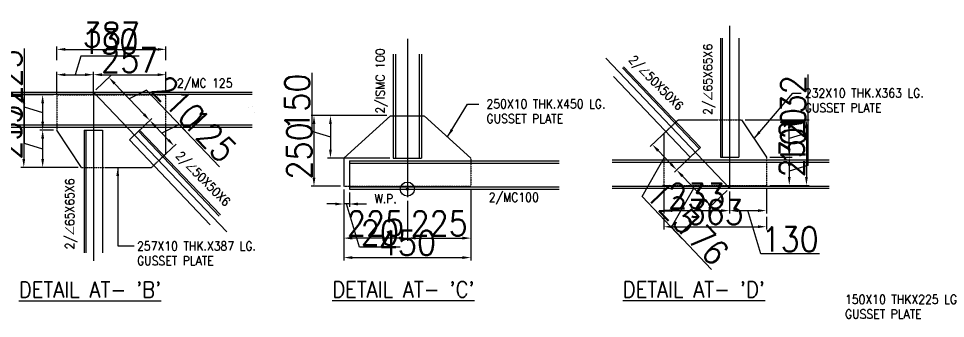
# Model space of a CAD drawing. Header units: millimetres. Extents: x 0 to 1124626, y -157535 to 82123.
# Drawn here: x 368640 to 381755, y 46010 to 50258 of the extents above; entities that cross this region are included whole.
import ezdxf

# ---------------------------------------------------------------- set-up
doc = ezdxf.new("R2010")
doc.units = ezdxf.units.MM
doc.header["$MEASUREMENT"] = 0
doc.linetypes.add('DASHED', pattern=[0.75, 0.5, -0.25])
for name, color, linetype, lineweight in [('CN', 253, 'Continuous', 15), ('Dim', 6, 'Continuous', 13), ('PLATE', 190, 'Continuous', 20), ('structure', 183, 'Continuous', 15), ('Text', 7, 'Continuous', 15), ('TEXT-4', 2, 'Continuous', 25), ('TITLE TEXT', 50, 'Continuous', 18)]:
    doc.layers.add(name, color=color, linetype=linetype, lineweight=lineweight)
doc.styles.add('style1', font='romans.shx', dxfattribs={"width": 0.9, "height": 300})
doc.dimstyles.new('Copy of DIM-1', dxfattribs={"dimscale": 40, "dimtxt": 125, "dimasz": 3, "dimexe": 1, "dimexo": 1.2, "dimgap": 0.8, "dimtad": 1, "dimdec": 0, "dimzin": 1, "dimdsep": 46, "dimtxsty": 'style1', "dimcen": 2, "dimclrd": 8, "dimclre": 8, "dimclrt": 7, "dimadec": 0, "dimazin": 0, "dimtfac": 1, "dimtdec": 0, "dimtofl": 0, "dimtmove": 1, "dimatfit": 3, "dimfxl": 1, "dimtolj": 1, "dimtzin": 0, "dimlwd": 9, "dimlwe": 9, "dimarcsym": 1})

# ---------------------------------------------------------------- blocks, each defined once
blk = doc.blocks.new('*D410')
at = {"layer": 'DEFPOINTS', "color": 0, "ltscale": 20, "transparency": 16777216}
for p in [(373241, 47882), (375041, 47882), (375041, 46872)]:
    blk.add_point(p, dxfattribs=at)
at = {"layer": 'Dim', "color": 8, "lineweight": 9, "ltscale": 20, "transparency": 16777216}
for p, q in [((373241, 47834), (373241, 46832)), ((375041, 47834), (375041, 46832)), ((373361, 46872), (374921, 46872))]:
    blk.add_line(p, q, dxfattribs=at)
at = {"layer": 'Dim', "color": 8, "ltscale": 20, "transparency": 16777216}
for points in [[(373361, 46892), (373361, 46852), (373241, 46872)], [(374921, 46852), (374921, 46892), (375041, 46872)]]:
    blk.add_solid(points, dxfattribs=at)
at = {"layer": 'Dim', "color": 7, "ltscale": 20, "transparency": 16777216, "insert": (374141, 47079), "char_height": 350, "attachment_point": 5, "style": 'style1'}
blk.add_mtext('\\A1;450', dxfattribs=at)
blk = doc.blocks.new('*D411')
at = {"layer": 'DEFPOINTS', "color": 0, "ltscale": 20, "transparency": 16777216}
for p in [(373241, 47726), (374141, 47726), (373241, 47148)]:
    blk.add_point(p, dxfattribs=at)
at = {"layer": 'Dim', "color": 8, "lineweight": 9, "ltscale": 20, "transparency": 16777216}
for p, q in [((373241, 47678), (373241, 47108)), ((374141, 47678), (374141, 47108)), ((374021, 47148), (373361, 47148))]:
    blk.add_line(p, q, dxfattribs=at)
at = {"layer": 'Dim', "color": 8, "ltscale": 20, "transparency": 16777216}
for points in [[(373361, 47168), (373361, 47128), (373241, 47148)], [(374021, 47128), (374021, 47168), (374141, 47148)]]:
    blk.add_solid(points, dxfattribs=at)
at = {"layer": 'Dim', "color": 7, "ltscale": 20, "transparency": 16777216, "insert": (373691, 47355), "char_height": 350, "attachment_point": 5, "style": 'style1'}
blk.add_mtext('\\A1;225', dxfattribs=at)
blk = doc.blocks.new('*D412')
at = {"layer": 'DEFPOINTS', "color": 0, "ltscale": 20, "transparency": 16777216}
for p in [(374141, 47726), (375041, 47726), (375041, 47148)]:
    blk.add_point(p, dxfattribs=at)
at = {"layer": 'Dim', "color": 8, "lineweight": 9, "ltscale": 20, "transparency": 16777216}
for p, q in [((374141, 47678), (374141, 47108)), ((375041, 47678), (375041, 47108)), ((374261, 47148), (374921, 47148))]:
    blk.add_line(p, q, dxfattribs=at)
at = {"layer": 'Dim', "color": 8, "ltscale": 20, "transparency": 16777216}
for points in [[(374261, 47168), (374261, 47128), (374141, 47148)], [(374921, 47128), (374921, 47168), (375041, 47148)]]:
    blk.add_solid(points, dxfattribs=at)
at = {"layer": 'Dim', "color": 7, "ltscale": 20, "transparency": 16777216, "insert": (374591, 47355), "char_height": 350, "attachment_point": 5, "style": 'style1'}
blk.add_mtext('\\A1;225', dxfattribs=at)
blk = doc.blocks.new('*D413')
at = {"layer": 'DEFPOINTS', "color": 0, "ltscale": 20, "transparency": 16777216}
for p in [(373901, 48882), (373053, 48282), (373941, 48282)]:
    blk.add_point(p, dxfattribs=at)
at = {"layer": 'Dim', "color": 8, "lineweight": 9, "ltscale": 20, "transparency": 16777216}
for p, q in [((372790, 49487), (372790, 48661)), ((373853, 48882), (373013, 48882)), ((372790, 48661), (373053, 48582)), ((373053, 48762), (373053, 48402)), ((373893, 48282), (373013, 48282))]:
    blk.add_line(p, q, dxfattribs=at)
at = {"layer": 'Dim', "color": 8, "ltscale": 20, "transparency": 16777216}
for points in [[(373073, 48762), (373033, 48762), (373053, 48882)], [(373033, 48402), (373073, 48402), (373053, 48282)]]:
    blk.add_solid(points, dxfattribs=at)
at = {"layer": 'Dim', "color": 7, "ltscale": 20, "transparency": 16777216, "insert": (372583, 49074), "char_height": 350, "attachment_point": 5, "rotation": 90, "style": 'style1'}
blk.add_mtext('\\A1;150', dxfattribs=at)
blk = doc.blocks.new('*D414')
at = {"layer": 'DEFPOINTS', "color": 0, "ltscale": 20, "transparency": 16777216}
for p in [(373901, 48882), (372820, 47882), (373241, 47882)]:
    blk.add_point(p, dxfattribs=at)
at = {"layer": 'Dim', "color": 8, "lineweight": 9, "ltscale": 20, "transparency": 16777216}
for p, q in [((373853, 48882), (372780, 48882)), ((372820, 48762), (372820, 48002)), ((373193, 47882), (372780, 47882))]:
    blk.add_line(p, q, dxfattribs=at)
at = {"layer": 'Dim', "color": 8, "ltscale": 20, "transparency": 16777216}
for points in [[(372840, 48762), (372800, 48762), (372820, 48882)], [(372800, 48002), (372840, 48002), (372820, 47882)]]:
    blk.add_solid(points, dxfattribs=at)
at = {"layer": 'Dim', "color": 7, "ltscale": 20, "transparency": 16777216, "insert": (372613, 48382), "char_height": 350, "attachment_point": 5, "rotation": 90, "style": 'style1'}
blk.add_mtext('\\A1;250', dxfattribs=at)
blk = doc.blocks.new('*D422')
at = {"layer": 'DEFPOINTS', "color": 0, "ltscale": 20, "transparency": 16777216}
for p in [(369700, 49462), (369180, 49131), (369700, 49131)]:
    blk.add_point(p, dxfattribs=at)
at = {"layer": 'Dim', "color": 8, "lineweight": 9, "ltscale": 20, "transparency": 16777216}
for p, q in [((369519, 49725), (369440, 49462)), ((370345, 49725), (369519, 49725)), ((369180, 49179), (369180, 49502)), ((369300, 49462), (369580, 49462)), ((369700, 49179), (369700, 49502))]:
    blk.add_line(p, q, dxfattribs=at)
at = {"layer": 'Dim', "color": 8, "ltscale": 20, "transparency": 16777216}
for points in [[(369300, 49482), (369300, 49442), (369180, 49462)], [(369580, 49442), (369580, 49482), (369700, 49462)]]:
    blk.add_solid(points, dxfattribs=at)
at = {"layer": 'Dim', "color": 7, "ltscale": 20, "transparency": 16777216, "insert": (369932, 49932), "char_height": 350, "attachment_point": 5, "style": 'style1'}
blk.add_mtext('\\A1;130', dxfattribs=at)
blk = doc.blocks.new('*D423')
at = {"layer": 'DEFPOINTS', "color": 0, "ltscale": 20, "transparency": 16777216}
for p in [(370726, 49462), (369700, 49217), (370726, 49177)]:
    blk.add_point(p, dxfattribs=at)
at = {"layer": 'Dim', "color": 8, "lineweight": 9, "ltscale": 20, "transparency": 16777216}
for p, q in [((369700, 49265), (369700, 49502)), ((369820, 49462), (370606, 49462)), ((370726, 49225), (370726, 49502))]:
    blk.add_line(p, q, dxfattribs=at)
at = {"layer": 'Dim', "color": 8, "ltscale": 20, "transparency": 16777216}
for points in [[(369820, 49482), (369820, 49442), (369700, 49462)], [(370606, 49442), (370606, 49482), (370726, 49462)]]:
    blk.add_solid(points, dxfattribs=at)
at = {"layer": 'Dim', "color": 7, "ltscale": 20, "transparency": 16777216, "insert": (370213, 49669), "char_height": 350, "attachment_point": 5, "style": 'style1'}
blk.add_mtext('\\A1;257', dxfattribs=at)
blk = doc.blocks.new('*D424')
at = {"layer": 'DEFPOINTS', "color": 0, "ltscale": 20, "transparency": 16777216}
for p in [(370726, 49821), (369180, 49622), (370726, 49622)]:
    blk.add_point(p, dxfattribs=at)
at = {"layer": 'Dim', "color": 8, "lineweight": 9, "ltscale": 20, "transparency": 16777216}
for p, q in [((369180, 49670), (369180, 49861)), ((370726, 49670), (370726, 49861)), ((369300, 49821), (370606, 49821))]:
    blk.add_line(p, q, dxfattribs=at)
at = {"layer": 'Dim', "color": 8, "ltscale": 20, "transparency": 16777216}
for points in [[(369300, 49841), (369300, 49801), (369180, 49821)], [(370606, 49801), (370606, 49841), (370726, 49821)]]:
    blk.add_solid(points, dxfattribs=at)
at = {"layer": 'Dim', "color": 7, "ltscale": 20, "transparency": 16777216, "insert": (369953, 50028), "char_height": 350, "attachment_point": 5, "style": 'style1'}
blk.add_mtext('\\A1;387', dxfattribs=at)
blk = doc.blocks.new('*D425')
at = {"layer": 'DEFPOINTS', "color": 0, "ltscale": 20, "transparency": 16777216}
for p in [(369180, 49177), (368714, 48150), (369530, 48150)]:
    blk.add_point(p, dxfattribs=at)
at = {"layer": 'Dim', "color": 8, "lineweight": 9, "ltscale": 20, "transparency": 16777216}
for p, q in [((369132, 49177), (368674, 49177)), ((368714, 49057), (368714, 48270)), ((369482, 48150), (368674, 48150))]:
    blk.add_line(p, q, dxfattribs=at)
at = {"layer": 'Dim', "color": 8, "ltscale": 20, "transparency": 16777216}
for points in [[(368734, 49057), (368694, 49057), (368714, 49177)], [(368694, 48270), (368734, 48270), (368714, 48150)]]:
    blk.add_solid(points, dxfattribs=at)
at = {"layer": 'Dim', "color": 7, "ltscale": 20, "transparency": 16777216, "insert": (368507, 48663), "char_height": 350, "attachment_point": 5, "rotation": 90, "style": 'style1'}
blk.add_mtext('\\A1;257', dxfattribs=at)
blk = doc.blocks.new('*D426')
at = {"layer": 'DEFPOINTS', "color": 0, "ltscale": 20, "transparency": 16777216}
for p in [(369700, 49217), (370497, 48815), (370280, 48608)]:
    blk.add_point(p, dxfattribs=at)
at = {"layer": 'Dim', "color": 8, "lineweight": 9, "ltscale": 20, "transparency": 16777216}
for p, q in [((369735, 49250), (369946, 49451)), ((369999, 49337), (370414, 48902)), ((370451, 49243), (370207, 49119)), ((371054, 48611), (370451, 49243)), ((370315, 48641), (370526, 48842))]:
    blk.add_line(p, q, dxfattribs=at)
at = {"layer": 'Dim', "color": 8, "ltscale": 20, "transparency": 16777216}
for points in [[(370014, 49350), (369985, 49323), (369917, 49424)], [(370399, 48888), (370428, 48915), (370497, 48815)]]:
    blk.add_solid(points, dxfattribs=at)
at = {"layer": 'Dim', "color": 7, "ltscale": 20, "transparency": 16777216, "insert": (370903, 49070), "char_height": 350, "attachment_point": 5, "rotation": 313.6028, "style": 'style1'}
blk.add_mtext('\\A1;210', dxfattribs=at)
blk = doc.blocks.new('*D427')
at = {"layer": 'DEFPOINTS', "color": 0, "ltscale": 20, "transparency": 16777216}
for p in [(370280, 48608), (370841, 48453), (370625, 48246)]:
    blk.add_point(p, dxfattribs=at)
at = {"layer": 'Dim', "color": 8, "lineweight": 9, "ltscale": 20, "transparency": 16777216}
for p, q in [((370315, 48641), (370526, 48842)), ((370579, 48728), (370759, 48539)), ((370914, 48758), (370669, 48634)), ((371484, 48159), (370914, 48758)), ((370659, 48279), (370870, 48480))]:
    blk.add_line(p, q, dxfattribs=at)
at = {"layer": 'Dim', "color": 8, "ltscale": 20, "transparency": 16777216}
for points in [[(370594, 48742), (370565, 48714), (370497, 48815)], [(370744, 48526), (370773, 48553), (370841, 48453)]]:
    blk.add_solid(points, dxfattribs=at)
at = {"layer": 'Dim', "color": 7, "ltscale": 20, "transparency": 16777216, "insert": (371349, 48601), "char_height": 350, "attachment_point": 5, "rotation": 313.6028, "style": 'style1'}
blk.add_mtext('\\A1;125', dxfattribs=at)
blk = doc.blocks.new('*D428')
at = {"layer": 'DEFPOINTS', "color": 0, "ltscale": 20, "transparency": 16777216}
for p in [(369180, 49177), (368981, 48677), (369180, 48677)]:
    blk.add_point(p, dxfattribs=at)
at = {"layer": 'Dim', "color": 8, "lineweight": 9, "ltscale": 20, "transparency": 16777216}
for p, q in [((368718, 49832), (368718, 49006)), ((369132, 49177), (368941, 49177)), ((368981, 49057), (368981, 48797)), ((368718, 49006), (368981, 48927)), ((369132, 48677), (368941, 48677))]:
    blk.add_line(p, q, dxfattribs=at)
at = {"layer": 'Dim', "color": 8, "ltscale": 20, "transparency": 16777216}
for points in [[(369001, 49057), (368961, 49057), (368981, 49177)], [(368961, 48797), (369001, 48797), (368981, 48677)]]:
    blk.add_solid(points, dxfattribs=at)
at = {"layer": 'Dim', "color": 7, "ltscale": 20, "transparency": 16777216, "insert": (368511, 49419), "char_height": 350, "attachment_point": 5, "rotation": 90, "style": 'style1'}
blk.add_mtext('\\A1;125', dxfattribs=at)
blk = doc.blocks.new('*D429')
at = {"layer": 'DEFPOINTS', "color": 0, "ltscale": 20, "transparency": 16777216}
for p in [(369180, 48677), (368981, 48150), (369180, 48150)]:
    blk.add_point(p, dxfattribs=at)
at = {"layer": 'Dim', "color": 8, "lineweight": 9, "ltscale": 20, "transparency": 16777216}
for p, q in [((368718, 49319), (368718, 48492)), ((369132, 48677), (368941, 48677)), ((368981, 48557), (368981, 48270)), ((368718, 48492), (368981, 48413)), ((369132, 48150), (368941, 48150))]:
    blk.add_line(p, q, dxfattribs=at)
at = {"layer": 'Dim', "color": 8, "ltscale": 20, "transparency": 16777216}
for points in [[(369001, 48557), (368961, 48557), (368981, 48677)], [(368961, 48270), (369001, 48270), (368981, 48150)]]:
    blk.add_solid(points, dxfattribs=at)
at = {"layer": 'Dim', "color": 7, "ltscale": 20, "transparency": 16777216, "insert": (368511, 48905), "char_height": 350, "attachment_point": 5, "rotation": 90, "style": 'style1'}
blk.add_mtext('\\A1;132', dxfattribs=at)
blk = doc.blocks.new('*D430')
at = {"layer": 'DEFPOINTS', "color": 0, "ltscale": 20, "transparency": 16777216}
for p in [(377770, 47895), (378701, 47855), (378701, 47537)]:
    blk.add_point(p, dxfattribs=at)
at = {"layer": 'Dim', "color": 8, "lineweight": 9, "ltscale": 20, "transparency": 16777216}
for p, q in [((377770, 47847), (377770, 47497)), ((378701, 47807), (378701, 47497)), ((377890, 47537), (378581, 47537))]:
    blk.add_line(p, q, dxfattribs=at)
at = {"layer": 'Dim', "color": 8, "ltscale": 20, "transparency": 16777216}
for points in [[(377890, 47557), (377890, 47517), (377770, 47537)], [(378581, 47517), (378581, 47557), (378701, 47537)]]:
    blk.add_solid(points, dxfattribs=at)
at = {"layer": 'Dim', "color": 7, "ltscale": 20, "transparency": 16777216, "insert": (378236, 47744), "char_height": 350, "attachment_point": 5, "style": 'style1'}
blk.add_mtext('\\A1;233', dxfattribs=at)
blk = doc.blocks.new('*D431')
at = {"layer": 'DEFPOINTS', "color": 0, "ltscale": 20, "transparency": 16777216}
for p in [(379221, 47895), (378701, 47855), (379221, 47537)]:
    blk.add_point(p, dxfattribs=at)
at = {"layer": 'Dim', "color": 8, "lineweight": 9, "ltscale": 20, "transparency": 16777216}
for p, q in [((378701, 47807), (378701, 47497)), ((379221, 47847), (379221, 47497)), ((378821, 47537), (379101, 47537)), ((379145, 46924), (378961, 47537)), ((379972, 46924), (379145, 46924))]:
    blk.add_line(p, q, dxfattribs=at)
at = {"layer": 'Dim', "color": 8, "ltscale": 20, "transparency": 16777216}
for points in [[(378821, 47557), (378821, 47517), (378701, 47537)], [(379101, 47517), (379101, 47557), (379221, 47537)]]:
    blk.add_solid(points, dxfattribs=at)
at = {"layer": 'Dim', "color": 7, "ltscale": 20, "transparency": 16777216, "insert": (379558, 47131), "char_height": 350, "attachment_point": 5, "style": 'style1'}
blk.add_mtext('\\A1;130', dxfattribs=at)
blk = doc.blocks.new('*D432')
at = {"layer": 'DEFPOINTS', "color": 0, "ltscale": 20, "transparency": 16777216}
for p in [(379221, 48295), (379221, 47895), (379545, 47895)]:
    blk.add_point(p, dxfattribs=at)
at = {"layer": 'Dim', "color": 8, "lineweight": 9, "ltscale": 20, "transparency": 16777216}
for p, q in [((379808, 49000), (379808, 48174)), ((379269, 48295), (379585, 48295)), ((379545, 48175), (379545, 48015)), ((379808, 48174), (379545, 48095)), ((379269, 47895), (379585, 47895))]:
    blk.add_line(p, q, dxfattribs=at)
at = {"layer": 'Dim', "color": 8, "ltscale": 20, "transparency": 16777216}
for points in [[(379565, 48175), (379525, 48175), (379545, 48295)], [(379525, 48015), (379565, 48015), (379545, 47895)]]:
    blk.add_solid(points, dxfattribs=at)
at = {"layer": 'Dim', "color": 7, "ltscale": 20, "transparency": 16777216, "insert": (379601, 48587), "char_height": 350, "attachment_point": 5, "rotation": 90, "style": 'style1'}
blk.add_mtext('\\A1;100', dxfattribs=at)
blk = doc.blocks.new('*D433')
at = {"layer": 'DEFPOINTS', "color": 0, "ltscale": 20, "transparency": 16777216}
for p in [(378871, 48823), (379545, 48823), (379221, 48295)]:
    blk.add_point(p, dxfattribs=at)
at = {"layer": 'Dim', "color": 8, "lineweight": 9, "ltscale": 20, "transparency": 16777216}
for p, q in [((379808, 49464), (379808, 48638)), ((378919, 48823), (379585, 48823)), ((379545, 48415), (379545, 48703)), ((379808, 48638), (379545, 48559)), ((379269, 48295), (379585, 48295))]:
    blk.add_line(p, q, dxfattribs=at)
at = {"layer": 'Dim', "color": 8, "ltscale": 20, "transparency": 16777216}
for points in [[(379565, 48703), (379525, 48703), (379545, 48823)], [(379525, 48415), (379565, 48415), (379545, 48295)]]:
    blk.add_solid(points, dxfattribs=at)
at = {"layer": 'Dim', "color": 7, "ltscale": 20, "transparency": 16777216, "insert": (379601, 49051), "char_height": 350, "attachment_point": 5, "rotation": 90, "style": 'style1'}
blk.add_mtext('\\A1;132', dxfattribs=at)
blk = doc.blocks.new('*D434')
at = {"layer": 'DEFPOINTS', "color": 0, "ltscale": 20, "transparency": 16777216}
for p in [(378871, 48823), (379221, 47895), (379788, 47895)]:
    blk.add_point(p, dxfattribs=at)
at = {"layer": 'Dim', "color": 8, "lineweight": 9, "ltscale": 20, "transparency": 16777216}
for p, q in [((378919, 48823), (379828, 48823)), ((379788, 48703), (379788, 48015)), ((379269, 47895), (379828, 47895))]:
    blk.add_line(p, q, dxfattribs=at)
at = {"layer": 'Dim', "color": 8, "ltscale": 20, "transparency": 16777216}
for points in [[(379808, 48703), (379768, 48703), (379788, 48823)], [(379768, 48015), (379808, 48015), (379788, 47895)]]:
    blk.add_solid(points, dxfattribs=at)
at = {"layer": 'Dim', "color": 7, "ltscale": 20, "transparency": 16777216, "insert": (379581, 48413), "char_height": 350, "attachment_point": 5, "rotation": 90, "style": 'style1'}
blk.add_mtext('\\A1;232', dxfattribs=at)
blk = doc.blocks.new('*D435')
at = {"layer": 'DEFPOINTS', "color": 0, "ltscale": 20, "transparency": 16777216}
for p in [(377872, 48726), (378217, 48364), (377952, 48112)]:
    blk.add_point(p, dxfattribs=at)
at = {"layer": 'Dim', "color": 8, "lineweight": 9, "ltscale": 20, "transparency": 16777216}
for p, q in [((377837, 48693), (377578, 48446)), ((377462, 47737), (377779, 48293)), ((377690, 48387), (377869, 48199)), ((378182, 48331), (377923, 48084)), ((378032, 47138), (377462, 47737))]:
    blk.add_line(p, q, dxfattribs=at)
at = {"layer": 'Dim', "color": 8, "ltscale": 20, "transparency": 16777216}
for points in [[(377704, 48401), (377675, 48373), (377607, 48474)], [(377855, 48185), (377884, 48212), (377952, 48112)]]:
    blk.add_solid(points, dxfattribs=at)
at = {"layer": 'Dim', "color": 7, "ltscale": 20, "transparency": 16777216, "insert": (377897, 47580), "char_height": 350, "attachment_point": 5, "rotation": 313.6028, "style": 'style1'}
blk.add_mtext('\\A1;125', dxfattribs=at)
blk = doc.blocks.new('*D436')
at = {"layer": 'DEFPOINTS', "color": 0, "ltscale": 20, "transparency": 16777216}
for p in [(378217, 48364), (378701, 47855), (378437, 47603)]:
    blk.add_point(p, dxfattribs=at)
at = {"layer": 'Dim', "color": 8, "lineweight": 9, "ltscale": 20, "transparency": 16777216}
for p, q in [((378182, 48331), (377923, 48084)), ((378035, 48025), (378354, 47690)), ((377877, 47301), (378194, 47857)), ((378667, 47822), (378408, 47575)), ((378447, 46703), (377877, 47301))]:
    blk.add_line(p, q, dxfattribs=at)
at = {"layer": 'Dim', "color": 8, "ltscale": 20, "transparency": 16777216}
for points in [[(378049, 48039), (378020, 48011), (377952, 48112)], [(378339, 47676), (378368, 47703), (378437, 47603)]]:
    blk.add_solid(points, dxfattribs=at)
at = {"layer": 'Dim', "color": 7, "ltscale": 20, "transparency": 16777216, "insert": (378312, 47145), "char_height": 350, "attachment_point": 5, "rotation": 313.6028, "style": 'style1'}
blk.add_mtext('\\A1;176', dxfattribs=at)
blk = doc.blocks.new('*D437')
at = {"layer": 'DEFPOINTS', "color": 0, "ltscale": 20, "transparency": 16777216}
for p in [(377770, 47497), (379221, 47497), (379221, 47309)]:
    blk.add_point(p, dxfattribs=at)
at = {"layer": 'Dim', "color": 8, "lineweight": 9, "ltscale": 20, "transparency": 16777216}
for p, q in [((377770, 47449), (377770, 47269)), ((379221, 47449), (379221, 47269)), ((377890, 47309), (379101, 47309))]:
    blk.add_line(p, q, dxfattribs=at)
at = {"layer": 'Dim', "color": 8, "ltscale": 20, "transparency": 16777216}
for points in [[(377890, 47329), (377890, 47289), (377770, 47309)], [(379101, 47289), (379101, 47329), (379221, 47309)]]:
    blk.add_solid(points, dxfattribs=at)
at = {"layer": 'Dim', "color": 7, "ltscale": 20, "transparency": 16777216, "insert": (378496, 47516), "char_height": 350, "attachment_point": 5, "style": 'style1'}
blk.add_mtext('\\A1;363', dxfattribs=at)
blk = doc.blocks.new('*D471')
at = {"layer": 'DEFPOINTS', "color": 0, "ltscale": 20, "transparency": 16777216}
for p in [(373241, 47834), (373321, 47842), (373241, 47631)]:
    blk.add_point(p, dxfattribs=at)
at = {"layer": 'Dim', "color": 8, "lineweight": 9, "ltscale": 20, "transparency": 16777216}
for p, q in [((373241, 47786), (373241, 47591)), ((373321, 47794), (373321, 47591)), ((373121, 47631), (373001, 47631)), ((373321, 47631), (373241, 47631)), ((373465, 47018), (373281, 47631)), ((373441, 47631), (373561, 47631)), ((374039, 47018), (373465, 47018))]:
    blk.add_line(p, q, dxfattribs=at)
at = {"layer": 'Dim', "color": 8, "ltscale": 20, "transparency": 16777216}
for points in [[(373121, 47611), (373121, 47651), (373241, 47631)], [(373441, 47651), (373441, 47611), (373321, 47631)]]:
    blk.add_solid(points, dxfattribs=at)
at = {"layer": 'Dim', "color": 7, "ltscale": 20, "transparency": 16777216, "insert": (373752, 47225), "char_height": 350, "attachment_point": 5, "style": 'style1'}
blk.add_mtext('\\A1;20', dxfattribs=at)

msp = doc.modelspace()

# ---------------------------------------------------------------- hatches: boundary and pattern name
at = {"layer": 'Dim', "ltscale": 20}
h = msp.add_hatch(color=256, dxfattribs=at)
h.paths.add_polyline_path([(374141.0951, 47841.8367), (374155.9548, 47841.8367, 1), (374126.2354, 47841.8367, 0.5863141183), (374148.867, 47829.1714)])
h.paths.add_polyline_path([(374155.9548, 47841.8367), (374141.0951, 47841.8367), (374148.867, 47829.1714, 0.2607843408)], flags=17)

# ---------------------------------------------------------------- linework, layer by layer
at = {"layer": 'CN', "ltscale": 20}
for p, q in [((378701.4019, 50155.8144), (378701.4019, 47854.9901)), ((369699.8286, 49217.1133), (369699.8286, 46825.3425)), ((369699.8286, 49217.1133), (371587.0451, 47235.536))]:
    msp.add_line(p, q, dxfattribs=at)
at = {"layer": 'CN', "linetype": 'Continuous', "ltscale": 5}
for p, q in [((374141.0951, 49969.2625), (374141.0951, 47726.026)), ((376948.6157, 49695.4156), (378701.4019, 47854.9901)), ((368155.0554, 49217.1133), (371947.0203, 49217.1133))]:
    msp.add_line(p, q, dxfattribs=at)
at = {"layer": 'Dim', "ltscale": 20}
for radius in [99.355, 14.8597]:
    msp.add_circle((374141.0951, 47841.8367), radius, dxfattribs=at)
at = {"layer": 'PLATE', "linetype": 'DASHED', "ltscale": 2}
for p, q in [((369179.8286, 49177.1133), (369179.8286, 48677.1133)), ((369179.8286, 49177.1133), (370726.0027, 49177.1133)), ((370726.0027, 48717.1133), (370726.0027, 49177.1133)), ((377770.4659, 48629.4728), (377973.2245, 48822.5763)), ((378531.4019, 48822.5763), (378871.4019, 48822.5763)), ((370726.0027, 48342.6305), (370523.2441, 48149.5271)), ((375041.0951, 48281.8367), (375041.0951, 47881.8367)), ((379221.4019, 48294.9901), (379221.4019, 47894.9901)), ((369529.8286, 48149.5271), (369869.8286, 48149.5271)), ((377770.4659, 48254.9901), (377770.4659, 47894.9901)), ((373241.0951, 47881.8367), (375041.0951, 47881.8367)), ((377770.4659, 47894.9901), (379221.4019, 47894.9901))]:
    msp.add_line(p, q, dxfattribs=at)
at = {"layer": 'PLATE', "ltscale": 20}
for p, q in [((373901.0951, 48881.8367), (373241.0951, 48281.8367)), ((374381.0951, 48881.8367), (375041.0951, 48281.8367)), ((377973.2245, 48822.5763), (378531.4019, 48822.5763)), ((378871.4019, 48822.5763), (379221.4019, 48294.9901)), ((369529.8286, 48149.5271), (369179.8286, 48677.1133)), ((370726.0027, 48342.6305), (370726.0027, 48717.1133)), ((377770.4659, 48629.4728), (377770.4659, 48254.9901)), ((373241.0951, 48281.8367), (373241.0951, 47881.8367)), ((369869.8286, 48149.5271), (370523.2441, 48149.5271))]:
    msp.add_line(p, q, dxfattribs=at)
at = {"layer": 'PLATE', "linetype": 'DASHED', "ltscale": 20}
msp.add_line((373901.0951, 48881.8367), (374381.0951, 48881.8367), dxfattribs=at)
at = {"layer": 'structure', "color": 2, "ltscale": 20}
for p, q in [((378571.4019, 49981.1299), (378571.4019, 48294.9901)), ((378595.4019, 49981.1299), (378595.4019, 48294.9901)), ((378831.4019, 49981.1299), (378831.4019, 48294.9901)), ((373941.0951, 49753.8506), (373941.0951, 48281.8367)), ((373971.8951, 49753.8506), (373971.8951, 48281.8367)), ((374310.2951, 49753.8506), (374310.2951, 48281.8367)), ((374341.0951, 49753.8506), (374341.0951, 48281.8367)), ((377184.3652, 49558.0786), (378271.7073, 48416.3694)), ((377201.7445, 49574.6303), (378289.0866, 48432.9211)), ((377056.9169, 49436.6993), (378144.259, 48294.9901)), ((368155.0554, 49217.1133), (371947.0203, 49217.1133)), ((368155.0554, 49184.3133), (371947.0203, 49184.3133)), ((368155.0554, 48749.9133), (371947.0203, 48749.9133)), ((368155.0554, 48717.1133), (371947.0203, 48717.1133)), ((369569.8286, 48677.1133), (369829.8286, 48677.1133)), ((369569.8286, 48677.1133), (369569.8286, 46940.4546)), ((369593.8286, 48677.1133), (369593.8286, 46940.4546)), ((369829.8286, 48677.1133), (369829.8286, 46940.4546)), ((370352.2096, 48677.1133), (370207.382, 48539.1823)), ((370334.8303, 48660.5616), (371479.0803, 47459.0991)), ((370352.2096, 48677.1133), (371496.4596, 47475.6508)), ((370207.382, 48539.1823), (371351.632, 47337.7198)), ((378144.259, 48294.9901), (378289.0866, 48432.9211)), ((373941.0951, 48281.8367), (374341.0951, 48281.8367)), ((378571.4019, 48294.9901), (378831.4019, 48294.9901)), ((373321.0951, 48241.8367), (376288.0682, 48241.8367)), ((373321.0951, 48241.8367), (373321.0951, 47841.8367)), ((373321.0951, 48211.0367), (376288.0682, 48211.0367)), ((377037.5072, 48254.9901), (380107.9413, 48254.9901)), ((377037.5072, 48224.1901), (380107.9413, 48224.1901)), ((373321.0951, 47872.6367), (376288.0682, 47872.6367)), ((377037.5072, 47885.7901), (380107.9413, 47885.7901)), ((373321.0951, 47841.8367), (376288.0682, 47841.8367)), ((377037.5072, 47854.9901), (380107.9413, 47854.9901))]:
    msp.add_line(p, q, dxfattribs=at)
at = {"layer": 'structure', "ltscale": 20}
for points in [[(378531.4019, 49981.1299, 0.01, 0.01, 0), (378651.4019, 49981.1299, 0.01, 0.01, 0), (378676.4019, 49912.443, 0.01, 0.01, 0), (378726.4019, 50049.8169, 0.01, 0.01, 0), (378751.4019, 49981.1299, 0.01, 0.01, 0), (378871.4019, 49981.1299, 0, 0, 0)], [(373901.0951, 49753.8506, 0.01, 0.01, 0), (374091.0951, 49753.8506, 0.01, 0.01, 0), (374116.0951, 49685.1637, 0.01, 0.01, 0), (374166.0951, 49822.5376, 0.01, 0.01, 0), (374191.0951, 49753.8506, 0.01, 0.01, 0), (374381.0951, 49753.8506, 0, 0, 0)], [(377027.9514, 49409.1131, 0.01, 0.01, 0), (377093.1238, 49471.182, 0.01, 0.01, 0), (377158.5976, 49438.6846, 0.01, 0.01, 0), (377100.0639, 49572.645, 0.01, 0.01, 0), (377165.5376, 49540.1475, 0.01, 0.01, 0), (377230.71, 49602.2165, 0, 0, 0)], [(371947.0203, 49257.1133, 0.01, 0.01, 0), (371947.0203, 49017.1133, 0.01, 0.01, 0), (371878.3334, 48992.1133, 0.01, 0.01, 0), (372015.7073, 48942.1133, 0.01, 0.01, 0), (371947.0203, 48917.1133, 0.01, 0.01, 0), (371947.0203, 48677.1133, 0, 0, 0)], [(376288.0682, 48281.8367, 0.01, 0.01, 0), (376288.0682, 48091.8367, 0.01, 0.01, 0), (376219.3812, 48066.8367, 0.01, 0.01, 0), (376356.7551, 48016.8367, 0.01, 0.01, 0), (376288.0682, 47991.8367, 0.01, 0.01, 0), (376288.0682, 47801.8367, 0, 0, 0)], [(377037.5072, 48294.9901, 0.01, 0.01, 0), (377037.5072, 48104.9901, 0.01, 0.01, 0), (376968.8203, 48079.9901, 0.01, 0.01, 0), (377106.1941, 48029.9901, 0.01, 0.01, 0), (377037.5072, 48004.9901, 0.01, 0.01, 0), (377037.5072, 47814.9901, 0, 0, 0)], [(380107.9413, 48294.9901, 0.01, 0.01, 0), (380107.9413, 48104.9901, 0.01, 0.01, 0), (380039.2544, 48079.9901, 0.01, 0.01, 0), (380176.6283, 48029.9901, 0.01, 0.01, 0), (380107.9413, 48004.9901, 0.01, 0.01, 0), (380107.9413, 47814.9901, 0, 0, 0)], [(371322.6665, 47310.1335, 0.01, 0.01, 0), (371387.8389, 47372.2025, 0.01, 0.01, 0), (371453.3126, 47339.7051, 0.01, 0.01, 0), (371394.7789, 47473.6655, 0.01, 0.01, 0), (371460.2527, 47441.168, 0.01, 0.01, 0), (371525.4251, 47503.237, 0, 0, 0)], [(369529.8286, 46940.4546, 0.01, 0.01, 0), (369649.8286, 46940.4546, 0.01, 0.01, 0), (369674.8286, 46871.7677, 0.01, 0.01, 0), (369724.8286, 47009.1415, 0.01, 0.01, 0), (369749.8286, 46940.4546, 0.01, 0.01, 0), (369869.8286, 46940.4546, 0, 0, 0)]]:
    msp.add_lwpolyline(points, format="xyseb", dxfattribs=at)

# ---------------------------------------------------------------- texts
at = {"layer": 'Text', "ltscale": 20, "char_height": 125, "attachment_point": 1, "style": 'style1'}
for s, insert, width, rotation in [('2/∠65X65X6', (378330.7029, 48894.1603), 1075.812871, 90), ('\\pxsm1,ql;2/ISMC 100', (373694.412, 48912.6291), 1075.812871, 90), ('2/∠50X50X6', (377355.1743, 49750.2271), 875.318176, 314.61723229), ('2/∠50X50X6', (370945.1893, 48391.1826), 875.318176, 314.61723229), ('2/∠65X65X6', (369300.9344, 46988.4397), 1075.812871, 90)]:
    msp.add_mtext(s, dxfattribs=dict(at, insert=insert, width=width, rotation=rotation))
for s, insert, width in [('2/MC 125', (370881.1015, 49406.1278), 1124.739507), ('\\pxsm1,ql;232X10 THK.X363 LG.\\PGUSSET PLATE', (379764.9758, 49264.5573), 3388.257935), ('\\pxsm1,ql;250X10 THK.X450 LG.\\PGUSSET PLATE', (375260.8322, 49110.3673), 3388.257935), ('\\pxsm1,ql;2/MC100', (375292.8008, 47788.3317), 802.727313), ('\\pxsm1,ql;257X10 THK.X387 LG.\\PGUSSET PLATE', (370316.1448, 47098.1738), 2122.256413), ('150X10 THKX225 LG\\PGUSSET PLATE', (380333.3548, 46343.0442), 3613.508763)]:
    msp.add_mtext(s, dxfattribs=dict(at, insert=insert, width=width))
at = {"layer": 'TEXT-4', "ltscale": 20, "insert": (373677.1973, 47643.6461), "char_height": 125, "width": 306.319793, "attachment_point": 7, "style": 'style1'}
msp.add_mtext('W.P.', dxfattribs=at)
at = {"layer": 'TITLE TEXT', "ltscale": 20, "char_height": 225, "attachment_point": 1, "style": 'style1'}
for s, insert, width in [("{\\LDETAIL AT- 'B'}", (368644.8297, 46530.6549), 2299.900662), ("{\\LDETAIL AT- 'C'}", (373079.2865, 46533.0164), 8570.669872), ("{\\LDETAIL AT- 'D'}", (377189.0301, 46533.0164), 8570.669872)]:
    msp.add_mtext(s, dxfattribs=dict(at, insert=insert, width=width))

# ---------------------------------------------------------------- dimensions: what is measured, and where the dimension line sits
at = {"layer": 'Dim', "ltscale": 20}
for base, p1, p2, text, picture, middle in [((370726.0027, 49821.1066), (369179.8286, 49621.863), (370726.0027, 49621.863), '387', '*D424', (369952.9157, 50028.1066)), ((369699.8286, 49461.863), (369179.8286, 49130.8651), (369699.8286, 49130.8651), '130', '*D422', (369550.7287, 49931.863)), ((370726.0027, 49461.863), (369699.8286, 49217.1133), (370726.0027, 49177.1133), '257', '*D423', (370212.9157, 49668.863)), ((375041.0951, 46872.1986), (373241.0951, 47881.8367), (375041.0951, 47881.8367), '450', '*D410', (374141.0951, 47079.1986)), ((378701.4019, 47537.3644), (377770.4659, 47894.9901), (378701.4019, 47854.9901), '233', '*D430', (378235.9339, 47744.3644)), ((379221.4019, 47537.3644), (378701.4019, 47854.9901), (379221.4019, 47894.9901), '130', '*D431', (379177.302, 47131.3644)), ((373241.0951, 47631.3328), (373321.0951, 47841.8367), (373241.0951, 47833.8367), '20', '*D471', (373496.9953, 47225.3328)), ((379221.4019, 47309.1921), (377770.4659, 47497.3644), (379221.4019, 47497.3644), '363', '*D437', (378495.9339, 47516.1921))]:
    dim = msp.add_linear_dim(base=base, p1=p1, p2=p2, text=text, dimstyle='Copy of DIM-1', override={"dimtxt": 125}, dxfattribs=at)
    dim.commit()
    dim.dimension.update_dxf_attribs({"geometry": picture, "text_midpoint": middle})
for base, p1, p2, text, picture, middle in [((368981.4411, 48677.1133), (369179.8286, 49177.1133), (369179.8286, 48677.1133), '125', '*D428', (368511.4411, 49038.0134)), ((373052.8674, 48281.8367), (373901.0951, 48881.8367), (373941.0951, 48281.8367), '150', '*D413', (372582.8674, 48692.7367)), ((379545.1515, 48822.5763), (379221.4019, 48294.9901), (378871.4019, 48822.5763), '132', '*D433', (379601.1515, 48669.6832)), ((368981.4411, 48149.5271), (369179.8286, 48677.1133), (369179.8286, 48149.5271), '132', '*D429', (368511.4411, 48524.2202)), ((368713.8328, 48149.5271), (369179.8286, 49177.1133), (369529.8286, 48149.5271), '257', '*D425', (368506.8328, 48663.3202)), ((379545.1515, 47894.9901), (379221.4019, 48294.9901), (379221.4019, 47894.9901), '100', '*D432', (379601.1515, 48205.8901)), ((372820.2458, 47881.8367), (373901.0951, 48881.8367), (373241.0951, 47881.8367), '250', '*D414', (372613.2458, 48381.8367))]:
    dim = msp.add_linear_dim(base=base, p1=p1, p2=p2, angle=90, text=text, dimstyle='Copy of DIM-1', override={"dimtxt": 125}, dxfattribs=at)
    dim.commit()
    dim.dimension.update_dxf_attribs({"geometry": picture, "text_midpoint": middle})
for p1, p2, distance, text, picture, middle in [((369699.8286, 49217.1133), (370279.7958, 48608.1478), 299.3788, '210', '*D426', (370623.4314, 49362.9297)), ((370279.7958, 48608.1478), (370624.6234, 48246.0788), 299.3788, '125', '*D427', (371085.8288, 48877.4124)), ((377871.8452, 48726.0246), (378216.6728, 48363.9556), -365.7997, '125', '*D435', (377634.2662, 47856.3729)), ((378216.6728, 48363.9556), (378701.4019, 47854.9901), -365.7997, '176', '*D436', (378049.0445, 47420.8557))]:
    dim = msp.add_aligned_dim(p1=p1, p2=p2, distance=distance, text=text, dimstyle='Copy of DIM-1', override={"dimtxt": 125}, dxfattribs=at)
    dim.commit()
    dim.dimension.update_dxf_attribs({"geometry": picture, "text_midpoint": middle})
dim = msp.add_linear_dim(base=(379787.5291, 47894.9901), p1=(378871.4019, 48822.5763), p2=(379221.4019, 47894.9901), angle=90, text='232', dimstyle='Copy of DIM-1', override={"dimtxt": 125}, dxfattribs=at)
dim.commit()
dim.dimension.update_dxf_attribs({"geometry": '*D434', "text_midpoint": (379787.5291, 48413.158), "dimtype": 160})
for base, p2, picture, middle in [((373241.0951, 47147.7504), (373241.0951, 47726.026), '*D411', (373691.0951, 47147.7504)), ((375041.0951, 47147.7504), (375041.0951, 47726.026), '*D412', (374591.0951, 47147.7504))]:
    dim = msp.add_linear_dim(base=base, p1=(374141.0951, 47726.026), p2=p2, text='225', dimstyle='Copy of DIM-1', override={"dimtxt": 125}, dxfattribs=at)
    dim.commit()
    dim.dimension.update_dxf_attribs({"geometry": picture, "text_midpoint": middle, "dimtype": 160})

# ---------------------------------------------------------------- leaders
for points, override in [([(379046.4019, 48558.7832), (379595.8005, 49199.4772), (379715.4878, 49199.4772)], {"dimtxt": 125, "dimasz": 3, "dimtad": 0}), ([(374711.0951, 48581.8367), (374990.3504, 49045.2873), (375151.5005, 49045.2873)], {"dimtxt": 125, "dimasz": 3, "dimgap": 0.8, "dimtad": 0}), ([(370043.5943, 48149.5271), (370043.5943, 47039.834), (370274.155, 47039.834)], {"dimtxt": 125, "dimasz": 3, "dimtad": 0})]:
    msp.add_leader(points, dimstyle='Copy of DIM-1', override=override, dxfattribs=at)

doc.saveas('drawing.dxf')
